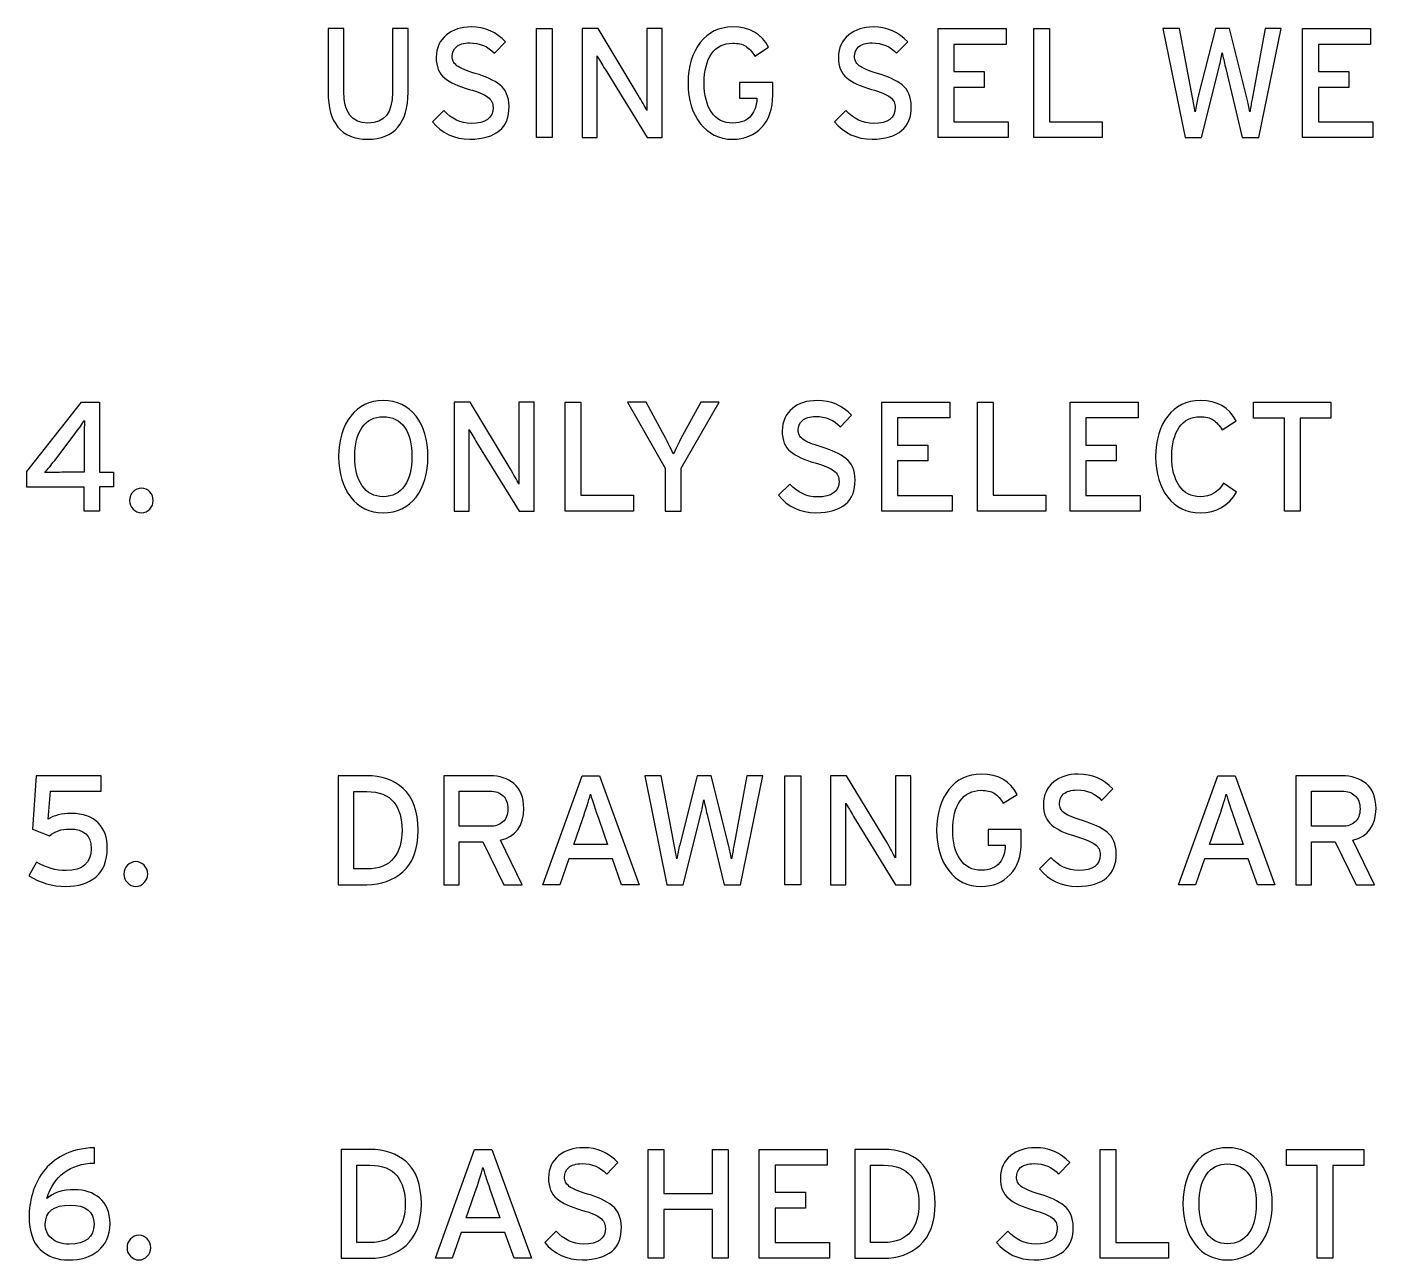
# Model space of a CAD drawing. Extents: x 0.9 to 53.1, y 0.9 to 35.1.
# Drawn here: x 0.897 to 4.147, y 23.726 to 26.697 of the extents above; entities that cross this region are included whole.
import ezdxf

# ---------------------------------------------------------------- set-up
doc = ezdxf.new("R2010")
doc.units = 0
doc.header["$MEASUREMENT"] = 0
doc.layers.add('2.0_____DWG', color=7, linetype='CONTINUOUS')

# ---------------------------------------------------------------- blocks, each defined once
blk = doc.blocks.new('BLK52')
at = {"layer": '2.0_____DWG'}
for points in [[(1.4633, 3.3776), (1.4633, 3.6401), (1.5015, 3.6401), (1.5015, 3.3776)], [(2.4311, 3.3776), (2.4311, 3.6401), (2.5948, 3.6401), (2.5948, 3.6021), (2.469, 3.6021), (2.469, 3.5366), (2.5421, 3.5366), (2.5421, 3.4987), (2.469, 3.4987), (2.469, 3.4156), (2.6003, 3.4156), (2.6003, 3.3776)], [(2.6615, 3.3776), (2.6615, 3.6401), (2.6994, 3.6401), (2.6994, 3.4159), (2.8263, 3.4159), (2.8263, 3.3776)], [(3.3093, 3.3776), (3.3093, 3.6401), (3.4731, 3.6401), (3.4731, 3.6021), (3.3473, 3.6021), (3.3473, 3.5366), (3.4203, 3.5366), (3.4203, 3.4987), (3.3473, 3.4987), (3.3473, 3.4156), (3.4785, 3.4156), (3.4785, 3.3776)], [(0.4106, 2.5367), (0.4106, 2.4777), (0.3737, 2.4777), (0.3737, 2.5353), (0.236, 2.5353), (0.236, 2.573), (0.3671, 2.7401), (0.4106, 2.7401), (0.4106, 2.5713), (0.4442, 2.5713), (0.4442, 2.5367)], [(1.5325, 2.4777), (1.5325, 2.7401), (1.5705, 2.7401), (1.5705, 2.516), (1.6973, 2.516), (1.6973, 2.4777)], [(2.2956, 2.4777), (2.2956, 2.7401), (2.4594, 2.7401), (2.4594, 2.7022), (2.3336, 2.7022), (2.3336, 2.6367), (2.4067, 2.6367), (2.4067, 2.5987), (2.3336, 2.5987), (2.3336, 2.5157), (2.4648, 2.5157), (2.4648, 2.4777)], [(2.526, 2.4777), (2.526, 2.7401), (2.564, 2.7401), (2.564, 2.516), (2.6908, 2.516), (2.6908, 2.4777)], [(2.7491, 2.4777), (2.7491, 2.7401), (2.9129, 2.7401), (2.9129, 2.7022), (2.7871, 2.7022), (2.7871, 2.6367), (2.8602, 2.6367), (2.8602, 2.5987), (2.7871, 2.5987), (2.7871, 2.5157), (2.9183, 2.5157), (2.9183, 2.4777)], [(3.3034, 2.7015), (3.3034, 2.4777), (3.2654, 2.4777), (3.2654, 2.7015), (3.1913, 2.7015), (3.1913, 2.7401), (3.3776, 2.7401), (3.3776, 2.7015)], [(1.6686, 1.5778), (1.6466, 1.6402), (1.5415, 1.6402), (1.5198, 1.5778), (1.4789, 1.5778), (1.5734, 1.8402), (1.6151, 1.8402), (1.7107, 1.5778)], [(2.0621, 1.5778), (2.0621, 1.8402), (2.1003, 1.8402), (2.1003, 1.5778)], [(3.2003, 1.5778), (3.1782, 1.6402), (3.0731, 1.6402), (3.0514, 1.5778), (3.0106, 1.5778), (3.105, 1.8402), (3.1467, 1.8402), (3.2423, 1.5778)], [(1.4096, 0.6778), (1.3875, 0.7402), (1.2824, 0.7402), (1.2607, 0.6778), (1.2199, 0.6778), (1.3143, 0.9403), (1.356, 0.9403), (1.4516, 0.6778)], [(1.8875, 0.6778), (1.8875, 0.7955), (1.7705, 0.7955), (1.7705, 0.6778), (1.7326, 0.6778), (1.7326, 0.9403), (1.7705, 0.9403), (1.7705, 0.8341), (1.8875, 0.8341), (1.8875, 0.9403), (1.9257, 0.9403), (1.9257, 0.6778)], [(2.0003, 0.6778), (2.0003, 0.9403), (2.164, 0.9403), (2.164, 0.9023), (2.0382, 0.9023), (2.0382, 0.8369), (2.1113, 0.8369), (2.1113, 0.7989), (2.0382, 0.7989), (2.0382, 0.7158), (2.1695, 0.7158), (2.1695, 0.6778)], [(2.8212, 0.6778), (2.8212, 0.9403), (2.8592, 0.9403), (2.8592, 0.7161), (2.986, 0.7161), (2.986, 0.6778)], [(3.3824, 0.9016), (3.3824, 0.6778), (3.3444, 0.6778), (3.3444, 0.9016), (3.2703, 0.9016), (3.2703, 0.9403), (3.4566, 0.9403), (3.4566, 0.9016)]]:
    blk.add_lwpolyline(points, close=True, dxfattribs=at)
for points, knots in [([(1.3974, 3.4529), (1.3979, 3.4014), (1.3665, 3.3749), (1.3031, 3.3735), (1.2653, 3.3742), (1.2351, 3.3885), (1.2127, 3.4159), (1.2127, 3.4159), (1.24, 3.4431), (1.24, 3.4431), (1.2587, 3.4224), (1.2807, 3.4122), (1.3062, 3.4119), (1.3414, 3.4119), (1.3589, 3.4248), (1.3589, 3.4502), (1.3589, 3.46), (1.3548, 3.4685), (1.3465, 3.4749), (1.3377, 3.4814), (1.3228, 3.4878), (1.3014, 3.4939), (1.2748, 3.501), (1.255, 3.5105), (1.2419, 3.5214), (1.2285, 3.5319), (1.2219, 3.5485), (1.2219, 3.5712), (1.2222, 3.594), (1.2304, 3.6119), (1.2466, 3.6251), (1.2621, 3.6377), (1.2819, 3.6441), (1.3058, 3.6441), (1.3394, 3.6441), (1.3672, 3.6319), (1.3891, 3.6085), (1.3891, 3.6085), (1.3621, 3.5807), (1.3621, 3.5807), (1.3468, 3.5973), (1.327, 3.6058), (1.3028, 3.6058), (1.288, 3.6055), (1.2772, 3.6024), (1.2705, 3.5963), (1.2638, 3.5902), (1.2604, 3.5824), (1.2604, 3.5733), (1.2604, 3.5685), (1.2612, 3.5648), (1.2629, 3.5614), (1.2644, 3.5577), (1.2675, 3.5543), (1.2719, 3.5509), (1.2799, 3.5448), (1.2946, 3.5387), (1.3158, 3.5322), (1.3412, 3.5248), (1.3613, 3.5156), (1.3755, 3.5044), (1.3897, 3.4929), (1.397, 3.476), (1.3974, 3.4529)], [0, 0, 0, 0, 1, 1, 1, 2, 2, 2, 3, 3, 3, 4, 4, 4, 5, 5, 5, 6, 6, 6, 7, 7, 7, 8, 8, 8, 9, 9, 9, 10, 10, 10, 11, 11, 11, 12, 12, 12, 13, 13, 13, 14, 14, 14, 15, 15, 15, 16, 16, 16, 17, 17, 17, 18, 18, 18, 19, 19, 19, 20, 20, 20, 21, 21, 21, 21]), ([(2.0328, 3.4804), (2.0326, 3.4465), (2.0237, 3.4203), (2.0059, 3.402), (1.9882, 3.3834), (1.965, 3.3739), (1.9362, 3.3735), (1.9029, 3.3739), (1.877, 3.3868), (1.8582, 3.4115), (1.8389, 3.4359), (1.829, 3.4685), (1.8287, 3.5088), (1.829, 3.5495), (1.8389, 3.5821), (1.8582, 3.6068), (1.877, 3.6313), (1.9029, 3.6438), (1.9362, 3.6441), (1.9772, 3.6441), (2.0059, 3.6275), (2.0226, 3.5953), (2.0226, 3.5953), (1.9892, 3.5739), (1.9892, 3.5739), (1.983, 3.5845), (1.9758, 3.5926), (1.9677, 3.598), (1.9596, 3.6028), (1.9489, 3.6051), (1.9362, 3.6051), (1.914, 3.6048), (1.897, 3.5963), (1.8853, 3.5797), (1.8734, 3.5624), (1.8675, 3.539), (1.8675, 3.5088), (1.8675, 3.4793), (1.8734, 3.4559), (1.8853, 3.439), (1.897, 3.4214), (1.914, 3.4125), (1.9362, 3.4125), (1.9569, 3.4129), (1.9718, 3.419), (1.9809, 3.4309), (1.9897, 3.4424), (1.9942, 3.4559), (1.9942, 3.4719), (1.9942, 3.4719), (1.9942, 3.4729), (1.9942, 3.4729), (1.9942, 3.4729), (1.9526, 3.4729), (1.9526, 3.4729), (1.9526, 3.4729), (1.9526, 3.5105), (1.9526, 3.5105), (1.9526, 3.5105), (2.0328, 3.5105), (2.0328, 3.5105), (2.0328, 3.5105), (2.0328, 3.4804), (2.0328, 3.4804)], [0, 0, 0, 0, 1, 1, 1, 2, 2, 2, 3, 3, 3, 4, 4, 4, 5, 5, 5, 6, 6, 6, 7, 7, 7, 8, 8, 8, 9, 9, 9, 10, 10, 10, 11, 11, 11, 12, 12, 12, 13, 13, 13, 14, 14, 14, 15, 15, 15, 16, 16, 16, 17, 17, 17, 18, 18, 18, 19, 19, 19, 20, 20, 20, 21, 21, 21, 21]), ([(2.3665, 3.4529), (2.367, 3.4014), (2.3356, 3.3749), (2.2722, 3.3735), (2.2344, 3.3742), (2.2042, 3.3885), (2.1818, 3.4159), (2.1818, 3.4159), (2.2091, 3.4431), (2.2091, 3.4431), (2.2278, 3.4224), (2.2498, 3.4122), (2.2753, 3.4119), (2.3105, 3.4119), (2.328, 3.4248), (2.328, 3.4502), (2.328, 3.46), (2.3239, 3.4685), (2.3156, 3.4749), (2.3068, 3.4814), (2.2919, 3.4878), (2.2705, 3.4939), (2.2439, 3.501), (2.2241, 3.5105), (2.211, 3.5214), (2.1976, 3.5319), (2.191, 3.5485), (2.191, 3.5712), (2.1913, 3.594), (2.1995, 3.6119), (2.2157, 3.6251), (2.2312, 3.6377), (2.251, 3.6441), (2.2749, 3.6441), (2.3085, 3.6441), (2.3363, 3.6319), (2.3582, 3.6085), (2.3582, 3.6085), (2.3312, 3.5807), (2.3312, 3.5807), (2.3159, 3.5973), (2.2961, 3.6058), (2.2719, 3.6058), (2.2571, 3.6055), (2.2463, 3.6024), (2.2397, 3.5963), (2.2329, 3.5902), (2.2295, 3.5824), (2.2295, 3.5733), (2.2295, 3.5685), (2.2303, 3.5648), (2.232, 3.5614), (2.2335, 3.5577), (2.2366, 3.5543), (2.241, 3.5509), (2.249, 3.5448), (2.2637, 3.5387), (2.2849, 3.5322), (2.3104, 3.5248), (2.3304, 3.5156), (2.3446, 3.5044), (2.3588, 3.4929), (2.3661, 3.476), (2.3665, 3.4529)], [0, 0, 0, 0, 1, 1, 1, 2, 2, 2, 3, 3, 3, 4, 4, 4, 5, 5, 5, 6, 6, 6, 7, 7, 7, 8, 8, 8, 9, 9, 9, 10, 10, 10, 11, 11, 11, 12, 12, 12, 13, 13, 13, 14, 14, 14, 15, 15, 15, 16, 16, 16, 17, 17, 17, 18, 18, 18, 19, 19, 19, 20, 20, 20, 21, 21, 21, 21]), ([(1.1544, 3.4871), (1.1537, 3.4122), (1.1214, 3.3742), (1.0568, 3.3735), (0.9933, 3.3746), (0.9615, 3.4125), (0.9613, 3.4878), (0.9613, 3.4878), (0.9613, 3.6401), (0.9613, 3.6401), (0.9613, 3.6401), (0.9993, 3.6401), (0.9993, 3.6401), (0.9993, 3.6401), (0.9993, 3.4888), (0.9993, 3.4888), (0.9993, 3.4383), (1.0188, 3.4129), (1.0574, 3.4125), (1.0969, 3.4129), (1.1166, 3.4376), (1.1164, 3.4861), (1.1164, 3.4861), (1.1164, 3.6401), (1.1164, 3.6401), (1.1164, 3.6401), (1.1544, 3.6401), (1.1544, 3.6401), (1.1544, 3.6401), (1.1544, 3.4871), (1.1544, 3.4871)], [0, 0, 0, 0, 1, 1, 1, 2, 2, 2, 3, 3, 3, 4, 4, 4, 5, 5, 5, 6, 6, 6, 7, 7, 7, 8, 8, 8, 9, 9, 9, 10, 10, 10, 10]), ([(1.73, 3.3776), (1.73, 3.3776), (1.6286, 3.5421), (1.6286, 3.5421), (1.6213, 3.5543), (1.6151, 3.5651), (1.6096, 3.5743), (1.6096, 3.5567), (1.6098, 3.5363), (1.6101, 3.5136), (1.6101, 3.5136), (1.6101, 3.3776), (1.6101, 3.3776), (1.6101, 3.3776), (1.5732, 3.3776), (1.5732, 3.3776), (1.5732, 3.3776), (1.5732, 3.6401), (1.5732, 3.6401), (1.5732, 3.6401), (1.612, 3.6401), (1.612, 3.6401), (1.612, 3.6401), (1.7085, 3.48), (1.7085, 3.48), (1.7171, 3.4654), (1.7241, 3.4529), (1.7297, 3.4427), (1.7295, 3.461), (1.7293, 3.4817), (1.7293, 3.5044), (1.7293, 3.5044), (1.7293, 3.6401), (1.7293, 3.6401), (1.7293, 3.6401), (1.7663, 3.6401), (1.7663, 3.6401), (1.7663, 3.6401), (1.7663, 3.3776), (1.7663, 3.3776), (1.7663, 3.3776), (1.73, 3.3776), (1.73, 3.3776)], [0, 0, 0, 0, 1, 1, 1, 2, 2, 2, 3, 3, 3, 4, 4, 4, 5, 5, 5, 6, 6, 6, 7, 7, 7, 8, 8, 8, 9, 9, 9, 10, 10, 10, 11, 11, 11, 12, 12, 12, 13, 13, 13, 14, 14, 14, 14]), ([(3.2038, 3.3776), (3.2038, 3.3776), (3.164, 3.3776), (3.164, 3.3776), (3.164, 3.3776), (3.1233, 3.5472), (3.1233, 3.5472), (3.1203, 3.56), (3.1177, 3.5716), (3.1157, 3.5821), (3.1136, 3.5716), (3.1111, 3.56), (3.1082, 3.5472), (3.1082, 3.5472), (3.0653, 3.3776), (3.0653, 3.3776), (3.0653, 3.3776), (3.0263, 3.3776), (3.0263, 3.3776), (3.0263, 3.3776), (2.9729, 3.6401), (2.9729, 3.6401), (2.9729, 3.6401), (3.0126, 3.6401), (3.0126, 3.6401), (3.0126, 3.6401), (3.0441, 3.4743), (3.0441, 3.4743), (3.0463, 3.4631), (3.0482, 3.4515), (3.0501, 3.4397), (3.0523, 3.4515), (3.0546, 3.4627), (3.0572, 3.4739), (3.0572, 3.4739), (3.0992, 3.6401), (3.0992, 3.6401), (3.0992, 3.6401), (3.133, 3.6401), (3.133, 3.6401), (3.133, 3.6401), (3.1755, 3.4702), (3.1755, 3.4702), (3.1779, 3.461), (3.1801, 3.4509), (3.182, 3.4397), (3.1843, 3.4515), (3.186, 3.462), (3.1874, 3.4705), (3.1874, 3.4705), (3.2191, 3.6401), (3.2191, 3.6401), (3.2191, 3.6401), (3.2574, 3.6401), (3.2574, 3.6401), (3.2574, 3.6401), (3.2038, 3.3776), (3.2038, 3.3776)], [0, 0, 0, 0, 1, 1, 1, 2, 2, 2, 3, 3, 3, 4, 4, 4, 5, 5, 5, 6, 6, 6, 7, 7, 7, 8, 8, 8, 9, 9, 9, 10, 10, 10, 11, 11, 11, 12, 12, 12, 13, 13, 13, 14, 14, 14, 15, 15, 15, 16, 16, 16, 17, 17, 17, 18, 18, 18, 19, 19, 19, 19]), ([(1.2021, 2.6089), (1.2019, 2.5686), (1.1922, 2.536), (1.1734, 2.5116), (1.1541, 2.4868), (1.1278, 2.474), (1.0942, 2.4736), (1.061, 2.474), (1.0351, 2.4868), (1.0162, 2.5116), (0.9969, 2.536), (0.9871, 2.5686), (0.9867, 2.6089), (0.9871, 2.6496), (0.9969, 2.6822), (1.0162, 2.7069), (1.0351, 2.7313), (1.061, 2.7439), (1.0942, 2.7442), (1.1278, 2.7439), (1.1541, 2.7313), (1.1734, 2.7069), (1.1922, 2.6822), (1.2019, 2.6496), (1.2021, 2.6089)], [0, 0, 0, 0, 1, 1, 1, 2, 2, 2, 3, 3, 3, 4, 4, 4, 5, 5, 5, 6, 6, 6, 7, 7, 7, 8, 8, 8, 8]), ([(1.4216, 2.4777), (1.4216, 2.4777), (1.3202, 2.6421), (1.3202, 2.6421), (1.3129, 2.6544), (1.3067, 2.6652), (1.3012, 2.6744), (1.3012, 2.6567), (1.3014, 2.6364), (1.3017, 2.6137), (1.3017, 2.6137), (1.3017, 2.4777), (1.3017, 2.4777), (1.3017, 2.4777), (1.2648, 2.4777), (1.2648, 2.4777), (1.2648, 2.4777), (1.2648, 2.7401), (1.2648, 2.7401), (1.2648, 2.7401), (1.3036, 2.7401), (1.3036, 2.7401), (1.3036, 2.7401), (1.4001, 2.5801), (1.4001, 2.5801), (1.4087, 2.5655), (1.4157, 2.553), (1.4213, 2.5428), (1.4211, 2.5611), (1.4209, 2.5818), (1.4209, 2.6045), (1.4209, 2.6045), (1.4209, 2.7401), (1.4209, 2.7401), (1.4209, 2.7401), (1.4579, 2.7401), (1.4579, 2.7401), (1.4579, 2.7401), (1.4579, 2.4777), (1.4579, 2.4777), (1.4579, 2.4777), (1.4216, 2.4777), (1.4216, 2.4777)], [0, 0, 0, 0, 1, 1, 1, 2, 2, 2, 3, 3, 3, 4, 4, 4, 5, 5, 5, 6, 6, 6, 7, 7, 7, 8, 8, 8, 9, 9, 9, 10, 10, 10, 11, 11, 11, 12, 12, 12, 13, 13, 13, 14, 14, 14, 14]), ([(1.8121, 2.5814), (1.8121, 2.5814), (1.8121, 2.4777), (1.8121, 2.4777), (1.8121, 2.4777), (1.7739, 2.4777), (1.7739, 2.4777), (1.7739, 2.4777), (1.7739, 2.5814), (1.7739, 2.5814), (1.7739, 2.5814), (1.6829, 2.7401), (1.6829, 2.7401), (1.6829, 2.7401), (1.7275, 2.7401), (1.7275, 2.7401), (1.7275, 2.7401), (1.7671, 2.6676), (1.7671, 2.6676), (1.778, 2.6472), (1.7866, 2.6299), (1.7932, 2.6157), (1.7995, 2.6293), (1.8083, 2.6466), (1.8194, 2.6672), (1.8194, 2.6672), (1.8592, 2.7401), (1.8592, 2.7401), (1.8592, 2.7401), (1.9033, 2.7401), (1.9033, 2.7401), (1.9033, 2.7401), (1.8121, 2.5814), (1.8121, 2.5814)], [0, 0, 0, 0, 1, 1, 1, 2, 2, 2, 3, 3, 3, 4, 4, 4, 5, 5, 5, 6, 6, 6, 7, 7, 7, 8, 8, 8, 9, 9, 9, 10, 10, 10, 11, 11, 11, 11]), ([(2.231, 2.553), (2.2315, 2.5014), (2.2001, 2.475), (2.1367, 2.4736), (2.0989, 2.4743), (2.0688, 2.4885), (2.0464, 2.516), (2.0464, 2.516), (2.0737, 2.5431), (2.0737, 2.5431), (2.0923, 2.5224), (2.1144, 2.5123), (2.1398, 2.5119), (2.1751, 2.5119), (2.1925, 2.5248), (2.1925, 2.5503), (2.1925, 2.5601), (2.1884, 2.5686), (2.1801, 2.575), (2.1713, 2.5814), (2.1564, 2.5879), (2.135, 2.594), (2.1084, 2.6011), (2.0886, 2.6106), (2.0755, 2.6215), (2.0621, 2.632), (2.0555, 2.6486), (2.0555, 2.6713), (2.0559, 2.694), (2.064, 2.712), (2.0803, 2.7252), (2.0957, 2.7378), (2.1155, 2.7442), (2.1395, 2.7442), (2.173, 2.7442), (2.2008, 2.732), (2.2227, 2.7086), (2.2227, 2.7086), (2.1957, 2.6808), (2.1957, 2.6808), (2.1805, 2.6974), (2.1606, 2.7059), (2.1364, 2.7059), (2.1216, 2.7056), (2.1108, 2.7025), (2.1042, 2.6964), (2.0974, 2.6903), (2.094, 2.6825), (2.094, 2.6733), (2.094, 2.6686), (2.0949, 2.6649), (2.0966, 2.6615), (2.0981, 2.6577), (2.1011, 2.6544), (2.1055, 2.651), (2.1135, 2.6449), (2.1283, 2.6388), (2.1495, 2.6323), (2.1749, 2.6249), (2.1949, 2.6157), (2.2091, 2.6045), (2.2234, 2.593), (2.2307, 2.576), (2.231, 2.553)], [0, 0, 0, 0, 1, 1, 1, 2, 2, 2, 3, 3, 3, 4, 4, 4, 5, 5, 5, 6, 6, 6, 7, 7, 7, 8, 8, 8, 9, 9, 9, 10, 10, 10, 11, 11, 11, 12, 12, 12, 13, 13, 13, 14, 14, 14, 15, 15, 15, 16, 16, 16, 17, 17, 17, 18, 18, 18, 19, 19, 19, 20, 20, 20, 21, 21, 21, 21]), ([(3.1501, 2.5238), (3.1313, 2.4909), (3.1021, 2.474), (3.0626, 2.4736), (3.0294, 2.474), (3.0033, 2.4868), (2.9844, 2.5116), (2.9651, 2.536), (2.9553, 2.5686), (2.9549, 2.6089), (2.9553, 2.6496), (2.9651, 2.6822), (2.9844, 2.7069), (3.0033, 2.7313), (3.0292, 2.7439), (3.0626, 2.7442), (3.1035, 2.7442), (3.1323, 2.7276), (3.1489, 2.6954), (3.1489, 2.6954), (3.1152, 2.6737), (3.1152, 2.6737), (3.1089, 2.6842), (3.1019, 2.6923), (3.0941, 2.6978), (3.0858, 2.7025), (3.0753, 2.7052), (3.0624, 2.7052), (3.0402, 2.7049), (3.0234, 2.6964), (3.0119, 2.6798), (3, 2.6625), (2.9941, 2.6391), (2.9941, 2.6089), (2.9941, 2.5794), (3, 2.556), (3.0119, 2.5391), (3.0234, 2.5214), (3.0402, 2.5126), (3.0624, 2.5126), (3.0879, 2.5126), (3.1065, 2.5235), (3.1184, 2.5455), (3.1184, 2.5455), (3.1501, 2.5238), (3.1501, 2.5238)], [0, 0, 0, 0, 1, 1, 1, 2, 2, 2, 3, 3, 3, 4, 4, 4, 5, 5, 5, 6, 6, 6, 7, 7, 7, 8, 8, 8, 9, 9, 9, 10, 10, 10, 11, 11, 11, 12, 12, 12, 13, 13, 13, 14, 14, 14, 15, 15, 15, 15]), ([(1.1632, 2.6089), (1.1632, 2.6391), (1.1575, 2.6625), (1.1459, 2.6798), (1.1342, 2.6964), (1.1169, 2.7049), (1.0942, 2.7052), (1.072, 2.7049), (1.0551, 2.6964), (1.0434, 2.6798), (1.0315, 2.6625), (1.0256, 2.6391), (1.0256, 2.6089), (1.0256, 2.5794), (1.0315, 2.556), (1.0434, 2.5391), (1.0551, 2.5214), (1.072, 2.5126), (1.0942, 2.5126), (1.1169, 2.5126), (1.1342, 2.5214), (1.1459, 2.5391), (1.1575, 2.556), (1.1632, 2.5794), (1.1632, 2.6089)], [0, 0, 0, 0, 1, 1, 1, 2, 2, 2, 3, 3, 3, 4, 4, 4, 5, 5, 5, 6, 6, 6, 7, 7, 7, 8, 8, 8, 8]), ([(0.3747, 2.6961), (0.3689, 2.6876), (0.3613, 2.6771), (0.3518, 2.6649), (0.3518, 2.6649), (0.3028, 2.6001), (0.3028, 2.6001), (0.2938, 2.5882), (0.2858, 2.5787), (0.2789, 2.5709), (0.2906, 2.5709), (0.3042, 2.5709), (0.3199, 2.5713), (0.3199, 2.5713), (0.3737, 2.5713), (0.3737, 2.5713), (0.3737, 2.5713), (0.3737, 2.6479), (0.3737, 2.6479), (0.3738, 2.6666), (0.3742, 2.6825), (0.3747, 2.6961)], [0, 0, 0, 0, 1, 1, 1, 2, 2, 2, 3, 3, 3, 4, 4, 4, 5, 5, 5, 6, 6, 6, 7, 7, 7, 7]), ([(0.5403, 2.5031), (0.54, 2.495), (0.5373, 2.4882), (0.532, 2.4828), (0.5268, 2.477), (0.52, 2.474), (0.5117, 2.4736), (0.5037, 2.474), (0.4971, 2.477), (0.4918, 2.4828), (0.4861, 2.4882), (0.4832, 2.495), (0.4832, 2.5031), (0.4832, 2.5116), (0.4861, 2.5187), (0.4918, 2.5245), (0.4971, 2.5299), (0.5037, 2.533), (0.5117, 2.5333), (0.52, 2.533), (0.5268, 2.5299), (0.532, 2.5245), (0.5373, 2.5187), (0.54, 2.5116), (0.5403, 2.5031)], [0, 0, 0, 0, 1, 1, 1, 2, 2, 2, 3, 3, 3, 4, 4, 4, 5, 5, 5, 6, 6, 6, 7, 7, 7, 8, 8, 8, 8]), ([(0.4296, 1.6669), (0.4295, 1.6351), (0.4201, 1.6117), (0.4018, 1.5964), (0.3835, 1.5811), (0.3594, 1.5737), (0.3294, 1.5737), (0.2974, 1.5737), (0.2679, 1.5822), (0.2407, 1.5995), (0.2407, 1.5995), (0.2592, 1.632), (0.2592, 1.632), (0.2823, 1.6188), (0.306, 1.612), (0.3304, 1.6117), (0.3704, 1.612), (0.3906, 1.63), (0.3908, 1.6649), (0.3901, 1.6964), (0.373, 1.712), (0.3393, 1.712), (0.3287, 1.712), (0.3196, 1.7107), (0.3116, 1.708), (0.3038, 1.7049), (0.2965, 1.7008), (0.2901, 1.6954), (0.2901, 1.6954), (0.2496, 1.712), (0.2496, 1.712), (0.2496, 1.712), (0.2582, 1.8402), (0.2582, 1.8402), (0.2582, 1.8402), (0.4144, 1.8402), (0.4144, 1.8402), (0.4144, 1.8402), (0.4144, 1.8029), (0.4144, 1.8029), (0.4144, 1.8029), (0.2923, 1.8029), (0.2923, 1.8029), (0.2923, 1.8029), (0.2872, 1.7361), (0.2872, 1.7361), (0.3013, 1.7449), (0.3196, 1.7493), (0.3421, 1.7497), (0.3715, 1.7493), (0.3933, 1.7415), (0.4079, 1.7266), (0.4223, 1.7114), (0.4296, 1.6914), (0.4296, 1.6669)], [0, 0, 0, 0, 1, 1, 1, 2, 2, 2, 3, 3, 3, 4, 4, 4, 5, 5, 5, 6, 6, 6, 7, 7, 7, 8, 8, 8, 9, 9, 9, 10, 10, 10, 11, 11, 11, 12, 12, 12, 13, 13, 13, 14, 14, 14, 15, 15, 15, 16, 16, 16, 17, 17, 17, 18, 18, 18, 18]), ([(1.1785, 1.709), (1.178, 1.6632), (1.1658, 1.63), (1.1417, 1.609), (1.118, 1.5883), (1.089, 1.5778), (1.0546, 1.5778), (1.0546, 1.5778), (0.9854, 1.5778), (0.9854, 1.5778), (0.9854, 1.5778), (0.9854, 1.8402), (0.9854, 1.8402), (0.9854, 1.8402), (1.0546, 1.8402), (1.0546, 1.8402), (1.0896, 1.8405), (1.119, 1.8304), (1.1425, 1.81), (1.1659, 1.789), (1.178, 1.7551), (1.1785, 1.709)], [0, 0, 0, 0, 1, 1, 1, 2, 2, 2, 3, 3, 3, 4, 4, 4, 5, 5, 5, 6, 6, 6, 7, 7, 7, 7]), ([(1.4331, 1.7615), (1.4325, 1.7198), (1.4138, 1.6941), (1.3772, 1.6849), (1.3772, 1.6849), (1.4291, 1.5778), (1.4291, 1.5778), (1.4291, 1.5778), (1.385, 1.5778), (1.385, 1.5778), (1.385, 1.5778), (1.3346, 1.6815), (1.3346, 1.6815), (1.3346, 1.6815), (1.2773, 1.6815), (1.2773, 1.6815), (1.2773, 1.6815), (1.2773, 1.5778), (1.2773, 1.5778), (1.2773, 1.5778), (1.24, 1.5778), (1.24, 1.5778), (1.24, 1.5778), (1.24, 1.8402), (1.24, 1.8402), (1.24, 1.8402), (1.3514, 1.8402), (1.3514, 1.8402), (1.3745, 1.8402), (1.3936, 1.8338), (1.4092, 1.8216), (1.4248, 1.8087), (1.4328, 1.7887), (1.4331, 1.7615)], [0, 0, 0, 0, 1, 1, 1, 2, 2, 2, 3, 3, 3, 4, 4, 4, 5, 5, 5, 6, 6, 6, 7, 7, 7, 8, 8, 8, 9, 9, 9, 10, 10, 10, 11, 11, 11, 11]), ([(1.9552, 1.5778), (1.9552, 1.5778), (1.9153, 1.5778), (1.9153, 1.5778), (1.9153, 1.5778), (1.8746, 1.7473), (1.8746, 1.7473), (1.8716, 1.7602), (1.869, 1.7717), (1.867, 1.7822), (1.865, 1.7717), (1.8624, 1.7602), (1.8595, 1.7473), (1.8595, 1.7473), (1.8166, 1.5778), (1.8166, 1.5778), (1.8166, 1.5778), (1.7776, 1.5778), (1.7776, 1.5778), (1.7776, 1.5778), (1.7242, 1.8402), (1.7242, 1.8402), (1.7242, 1.8402), (1.7639, 1.8402), (1.7639, 1.8402), (1.7639, 1.8402), (1.7955, 1.6744), (1.7955, 1.6744), (1.7977, 1.6632), (1.7995, 1.6517), (1.8014, 1.6398), (1.8036, 1.6517), (1.806, 1.6629), (1.8085, 1.6741), (1.8085, 1.6741), (1.8506, 1.8402), (1.8506, 1.8402), (1.8506, 1.8402), (1.8843, 1.8402), (1.8843, 1.8402), (1.8843, 1.8402), (1.9268, 1.6703), (1.9268, 1.6703), (1.9292, 1.6612), (1.9314, 1.651), (1.9333, 1.6398), (1.9357, 1.6517), (1.9374, 1.6622), (1.9387, 1.6707), (1.9387, 1.6707), (1.9704, 1.8402), (1.9704, 1.8402), (1.9704, 1.8402), (2.0087, 1.8402), (2.0087, 1.8402), (2.0087, 1.8402), (1.9552, 1.5778), (1.9552, 1.5778)], [0, 0, 0, 0, 1, 1, 1, 2, 2, 2, 3, 3, 3, 4, 4, 4, 5, 5, 5, 6, 6, 6, 7, 7, 7, 8, 8, 8, 9, 9, 9, 10, 10, 10, 11, 11, 11, 12, 12, 12, 13, 13, 13, 14, 14, 14, 15, 15, 15, 16, 16, 16, 17, 17, 17, 18, 18, 18, 19, 19, 19, 19]), ([(2.3288, 1.5778), (2.3288, 1.5778), (2.2274, 1.7422), (2.2274, 1.7422), (2.2202, 1.7544), (2.2139, 1.7653), (2.2085, 1.7744), (2.2085, 1.7568), (2.2086, 1.7365), (2.209, 1.7137), (2.209, 1.7137), (2.209, 1.5778), (2.209, 1.5778), (2.209, 1.5778), (2.172, 1.5778), (2.172, 1.5778), (2.172, 1.5778), (2.172, 1.8402), (2.172, 1.8402), (2.172, 1.8402), (2.2108, 1.8402), (2.2108, 1.8402), (2.2108, 1.8402), (2.3073, 1.6802), (2.3073, 1.6802), (2.3159, 1.6656), (2.3229, 1.653), (2.3285, 1.6429), (2.3283, 1.6612), (2.3282, 1.6819), (2.3282, 1.7046), (2.3282, 1.7046), (2.3282, 1.8402), (2.3282, 1.8402), (2.3282, 1.8402), (2.3651, 1.8402), (2.3651, 1.8402), (2.3651, 1.8402), (2.3651, 1.5778), (2.3651, 1.5778), (2.3651, 1.5778), (2.3288, 1.5778), (2.3288, 1.5778)], [0, 0, 0, 0, 1, 1, 1, 2, 2, 2, 3, 3, 3, 4, 4, 4, 5, 5, 5, 6, 6, 6, 7, 7, 7, 8, 8, 8, 9, 9, 9, 10, 10, 10, 11, 11, 11, 12, 12, 12, 13, 13, 13, 14, 14, 14, 14]), ([(2.6316, 1.6805), (2.6315, 1.6466), (2.6225, 1.6205), (2.6047, 1.6022), (2.587, 1.5835), (2.5638, 1.574), (2.535, 1.5737), (2.5018, 1.574), (2.4758, 1.5869), (2.457, 1.6117), (2.4377, 1.6361), (2.4278, 1.6686), (2.4275, 1.709), (2.4278, 1.7497), (2.4377, 1.7822), (2.457, 1.807), (2.4758, 1.8314), (2.5018, 1.8439), (2.535, 1.8443), (2.576, 1.8443), (2.6047, 1.8277), (2.6215, 1.7955), (2.6215, 1.7955), (2.5881, 1.7741), (2.5881, 1.7741), (2.5818, 1.7846), (2.5747, 1.7927), (2.5665, 1.7982), (2.5584, 1.8029), (2.5477, 1.8053), (2.535, 1.8053), (2.5128, 1.8049), (2.4958, 1.7965), (2.4841, 1.7799), (2.4723, 1.7626), (2.4663, 1.7392), (2.4663, 1.709), (2.4663, 1.6795), (2.4723, 1.6561), (2.4841, 1.6391), (2.4958, 1.6215), (2.5128, 1.6127), (2.535, 1.6127), (2.5557, 1.613), (2.5706, 1.6191), (2.5798, 1.631), (2.5886, 1.6425), (2.593, 1.6561), (2.593, 1.672), (2.593, 1.672), (2.593, 1.673), (2.593, 1.673), (2.593, 1.673), (2.5514, 1.673), (2.5514, 1.673), (2.5514, 1.673), (2.5514, 1.7107), (2.5514, 1.7107), (2.5514, 1.7107), (2.6316, 1.7107), (2.6316, 1.7107), (2.6316, 1.7107), (2.6316, 1.6805), (2.6316, 1.6805)], [0, 0, 0, 0, 1, 1, 1, 2, 2, 2, 3, 3, 3, 4, 4, 4, 5, 5, 5, 6, 6, 6, 7, 7, 7, 8, 8, 8, 9, 9, 9, 10, 10, 10, 11, 11, 11, 12, 12, 12, 13, 13, 13, 14, 14, 14, 15, 15, 15, 16, 16, 16, 17, 17, 17, 18, 18, 18, 19, 19, 19, 20, 20, 20, 21, 21, 21, 21]), ([(2.8603, 1.653), (2.8609, 1.6015), (2.8295, 1.575), (2.7661, 1.5737), (2.7283, 1.5744), (2.6981, 1.5886), (2.6757, 1.6161), (2.6757, 1.6161), (2.703, 1.6432), (2.703, 1.6432), (2.7217, 1.6225), (2.7437, 1.6123), (2.7691, 1.612), (2.8044, 1.612), (2.8219, 1.6249), (2.8219, 1.6503), (2.8219, 1.6602), (2.8178, 1.6686), (2.8095, 1.6751), (2.8007, 1.6815), (2.7857, 1.688), (2.7644, 1.6941), (2.7378, 1.7012), (2.7179, 1.7107), (2.7049, 1.7215), (2.6915, 1.732), (2.6849, 1.7487), (2.6849, 1.7714), (2.6852, 1.7941), (2.6933, 1.8121), (2.7096, 1.8253), (2.7251, 1.8378), (2.7449, 1.8443), (2.7688, 1.8443), (2.8024, 1.8443), (2.8302, 1.8321), (2.852, 1.8087), (2.852, 1.8087), (2.8251, 1.7809), (2.8251, 1.7809), (2.8098, 1.7975), (2.79, 1.806), (2.7657, 1.806), (2.751, 1.8056), (2.7401, 1.8026), (2.7335, 1.7965), (2.7267, 1.7904), (2.7234, 1.7826), (2.7234, 1.7734), (2.7234, 1.7687), (2.7242, 1.7649), (2.7259, 1.7615), (2.7274, 1.7578), (2.7305, 1.7544), (2.7349, 1.751), (2.7429, 1.7449), (2.7576, 1.7388), (2.7788, 1.7324), (2.8042, 1.7249), (2.8242, 1.7158), (2.8385, 1.7046), (2.8527, 1.693), (2.86, 1.6761), (2.8603, 1.653)], [0, 0, 0, 0, 1, 1, 1, 2, 2, 2, 3, 3, 3, 4, 4, 4, 5, 5, 5, 6, 6, 6, 7, 7, 7, 8, 8, 8, 9, 9, 9, 10, 10, 10, 11, 11, 11, 12, 12, 12, 13, 13, 13, 14, 14, 14, 15, 15, 15, 16, 16, 16, 17, 17, 17, 18, 18, 18, 19, 19, 19, 20, 20, 20, 21, 21, 21, 21]), ([(3.4861, 1.7615), (3.4854, 1.7198), (3.4668, 1.6941), (3.4302, 1.6849), (3.4302, 1.6849), (3.4821, 1.5778), (3.4821, 1.5778), (3.4821, 1.5778), (3.438, 1.5778), (3.438, 1.5778), (3.438, 1.5778), (3.3876, 1.6815), (3.3876, 1.6815), (3.3876, 1.6815), (3.3303, 1.6815), (3.3303, 1.6815), (3.3303, 1.6815), (3.3303, 1.5778), (3.3303, 1.5778), (3.3303, 1.5778), (3.293, 1.5778), (3.293, 1.5778), (3.293, 1.5778), (3.293, 1.8402), (3.293, 1.8402), (3.293, 1.8402), (3.4044, 1.8402), (3.4044, 1.8402), (3.4275, 1.8402), (3.4466, 1.8338), (3.4622, 1.8216), (3.4778, 1.8087), (3.4858, 1.7887), (3.4861, 1.7615)], [0, 0, 0, 0, 1, 1, 1, 2, 2, 2, 3, 3, 3, 4, 4, 4, 5, 5, 5, 6, 6, 6, 7, 7, 7, 8, 8, 8, 9, 9, 9, 10, 10, 10, 11, 11, 11, 11]), ([(1.1397, 1.709), (1.1397, 1.7371), (1.133, 1.7595), (1.12, 1.7765), (1.1064, 1.7934), (1.0846, 1.8019), (1.0546, 1.8022), (1.0546, 1.8022), (1.0234, 1.8022), (1.0234, 1.8022), (1.0234, 1.8022), (1.0234, 1.6157), (1.0234, 1.6157), (1.0234, 1.6157), (1.0546, 1.6157), (1.0546, 1.6157), (1.0846, 1.6161), (1.1064, 1.6249), (1.12, 1.6422), (1.133, 1.6588), (1.1397, 1.6812), (1.1397, 1.709)], [0, 0, 0, 0, 1, 1, 1, 2, 2, 2, 3, 3, 3, 4, 4, 4, 5, 5, 5, 6, 6, 6, 7, 7, 7, 7]), ([(1.3947, 1.7605), (1.3945, 1.7748), (1.3906, 1.7853), (1.383, 1.7921), (1.3753, 1.7995), (1.3648, 1.8032), (1.3514, 1.8032), (1.3514, 1.8032), (1.2773, 1.8032), (1.2773, 1.8032), (1.2773, 1.8032), (1.2773, 1.7185), (1.2773, 1.7185), (1.2773, 1.7185), (1.3514, 1.7185), (1.3514, 1.7185), (1.3645, 1.7185), (1.375, 1.7219), (1.3826, 1.729), (1.3904, 1.7358), (1.3945, 1.7463), (1.3947, 1.7605)], [0, 0, 0, 0, 1, 1, 1, 2, 2, 2, 3, 3, 3, 4, 4, 4, 5, 5, 5, 6, 6, 6, 7, 7, 7, 7]), ([(1.6134, 1.7354), (1.6052, 1.7595), (1.5986, 1.7799), (1.5937, 1.7961), (1.5891, 1.7802), (1.5827, 1.7598), (1.5744, 1.7351), (1.5744, 1.7351), (1.5535, 1.6751), (1.5535, 1.6751), (1.5535, 1.6751), (1.6346, 1.6751), (1.6346, 1.6751), (1.6346, 1.6751), (1.6134, 1.7354), (1.6134, 1.7354)], [0, 0, 0, 0, 1, 1, 1, 2, 2, 2, 3, 3, 3, 4, 4, 4, 5, 5, 5, 5]), ([(3.145, 1.7354), (3.1369, 1.7595), (3.1303, 1.7799), (3.1253, 1.7961), (3.1208, 1.7802), (3.1143, 1.7598), (3.106, 1.7351), (3.106, 1.7351), (3.0852, 1.6751), (3.0852, 1.6751), (3.0852, 1.6751), (3.1662, 1.6751), (3.1662, 1.6751), (3.1662, 1.6751), (3.145, 1.7354), (3.145, 1.7354)], [0, 0, 0, 0, 1, 1, 1, 2, 2, 2, 3, 3, 3, 4, 4, 4, 5, 5, 5, 5]), ([(3.4476, 1.7605), (3.4475, 1.7748), (3.4436, 1.7853), (3.4359, 1.7921), (3.4283, 1.7995), (3.4178, 1.8032), (3.4044, 1.8032), (3.4044, 1.8032), (3.3303, 1.8032), (3.3303, 1.8032), (3.3303, 1.8032), (3.3303, 1.7185), (3.3303, 1.7185), (3.3303, 1.7185), (3.4044, 1.7185), (3.4044, 1.7185), (3.4175, 1.7185), (3.428, 1.7219), (3.4356, 1.729), (3.4434, 1.7358), (3.4475, 1.7463), (3.4476, 1.7605)], [0, 0, 0, 0, 1, 1, 1, 2, 2, 2, 3, 3, 3, 4, 4, 4, 5, 5, 5, 6, 6, 6, 7, 7, 7, 7]), ([(0.5268, 1.6032), (0.5264, 1.5951), (0.5237, 1.5883), (0.5185, 1.5828), (0.5132, 1.5771), (0.5064, 1.574), (0.4981, 1.5737), (0.4901, 1.574), (0.4835, 1.5771), (0.4783, 1.5828), (0.4725, 1.5883), (0.4696, 1.5951), (0.4696, 1.6032), (0.4696, 1.6117), (0.4725, 1.6188), (0.4783, 1.6246), (0.4835, 1.63), (0.4901, 1.633), (0.4981, 1.6334), (0.5064, 1.633), (0.5132, 1.63), (0.5185, 1.6246), (0.5237, 1.6188), (0.5264, 1.6117), (0.5268, 1.6032)], [0, 0, 0, 0, 1, 1, 1, 2, 2, 2, 3, 3, 3, 4, 4, 4, 5, 5, 5, 6, 6, 6, 7, 7, 7, 8, 8, 8, 8]), ([(0.4361, 0.7609), (0.4356, 0.7324), (0.4261, 0.7107), (0.4074, 0.6961), (0.3891, 0.6812), (0.3654, 0.6738), (0.3365, 0.6738), (0.3094, 0.6738), (0.2869, 0.6819), (0.2689, 0.6985), (0.2506, 0.7151), (0.2413, 0.7416), (0.2411, 0.7782), (0.2411, 0.7958), (0.2438, 0.8141), (0.2491, 0.8331), (0.2543, 0.8518), (0.263, 0.8694), (0.2748, 0.886), (0.2872, 0.9026), (0.3035, 0.9162), (0.3235, 0.9267), (0.3435, 0.9376), (0.3686, 0.9433), (0.3986, 0.9443), (0.3986, 0.9443), (0.3986, 0.9074), (0.3986, 0.9074), (0.3394, 0.9054), (0.3011, 0.8769), (0.2838, 0.8219), (0.2994, 0.8358), (0.3218, 0.843), (0.3506, 0.843), (0.3747, 0.843), (0.3949, 0.8365), (0.411, 0.8233), (0.4272, 0.8097), (0.4356, 0.789), (0.4361, 0.7609)], [0, 0, 0, 0, 1, 1, 1, 2, 2, 2, 3, 3, 3, 4, 4, 4, 5, 5, 5, 6, 6, 6, 7, 7, 7, 8, 8, 8, 9, 9, 9, 10, 10, 10, 11, 11, 11, 12, 12, 12, 13, 13, 13, 13]), ([(1.668, 0.7531), (1.6685, 0.7016), (1.6371, 0.6751), (1.5737, 0.6738), (1.5359, 0.6744), (1.5057, 0.6887), (1.4833, 0.7161), (1.4833, 0.7161), (1.5106, 0.7433), (1.5106, 0.7433), (1.5293, 0.7226), (1.5513, 0.7124), (1.5767, 0.7121), (1.612, 0.7121), (1.6295, 0.725), (1.6295, 0.7504), (1.6295, 0.7602), (1.6254, 0.7687), (1.6171, 0.7751), (1.6083, 0.7816), (1.5934, 0.788), (1.572, 0.7941), (1.5454, 0.8013), (1.5255, 0.8108), (1.5125, 0.8216), (1.4991, 0.8321), (1.4925, 0.8487), (1.4925, 0.8714), (1.4928, 0.8942), (1.501, 0.9121), (1.5172, 0.9254), (1.5327, 0.9379), (1.5525, 0.9443), (1.5764, 0.9443), (1.61, 0.9443), (1.6378, 0.9321), (1.6596, 0.9087), (1.6596, 0.9087), (1.6327, 0.8809), (1.6327, 0.8809), (1.6174, 0.8976), (1.5976, 0.906), (1.5734, 0.906), (1.5586, 0.9057), (1.5477, 0.9026), (1.5411, 0.8965), (1.5344, 0.8904), (1.531, 0.8826), (1.531, 0.8735), (1.531, 0.8687), (1.5318, 0.865), (1.5335, 0.8616), (1.535, 0.8579), (1.5381, 0.8545), (1.5425, 0.8511), (1.5505, 0.845), (1.5652, 0.8389), (1.5864, 0.8325), (1.6118, 0.825), (1.6318, 0.8158), (1.6461, 0.8046), (1.6603, 0.7931), (1.6676, 0.7762), (1.668, 0.7531)], [0, 0, 0, 0, 1, 1, 1, 2, 2, 2, 3, 3, 3, 4, 4, 4, 5, 5, 5, 6, 6, 6, 7, 7, 7, 8, 8, 8, 9, 9, 9, 10, 10, 10, 11, 11, 11, 12, 12, 12, 13, 13, 13, 14, 14, 14, 15, 15, 15, 16, 16, 16, 17, 17, 17, 18, 18, 18, 19, 19, 19, 20, 20, 20, 21, 21, 21, 21]), ([(2.7568, 0.7531), (2.7573, 0.7016), (2.7259, 0.6751), (2.6625, 0.6738), (2.6247, 0.6744), (2.5945, 0.6887), (2.5721, 0.7161), (2.5721, 0.7161), (2.5994, 0.7433), (2.5994, 0.7433), (2.6181, 0.7226), (2.6401, 0.7124), (2.6655, 0.7121), (2.7008, 0.7121), (2.7183, 0.725), (2.7183, 0.7504), (2.7183, 0.7602), (2.7142, 0.7687), (2.7059, 0.7751), (2.6971, 0.7816), (2.6822, 0.788), (2.6608, 0.7941), (2.6342, 0.8013), (2.6143, 0.8108), (2.6013, 0.8216), (2.5879, 0.8321), (2.5813, 0.8487), (2.5813, 0.8714), (2.5816, 0.8942), (2.5898, 0.9121), (2.606, 0.9254), (2.6215, 0.9379), (2.6413, 0.9443), (2.6652, 0.9443), (2.6988, 0.9443), (2.7266, 0.9321), (2.7484, 0.9087), (2.7484, 0.9087), (2.7215, 0.8809), (2.7215, 0.8809), (2.7062, 0.8976), (2.6864, 0.906), (2.6622, 0.906), (2.6474, 0.9057), (2.6365, 0.9026), (2.6299, 0.8965), (2.6232, 0.8904), (2.6198, 0.8826), (2.6198, 0.8735), (2.6198, 0.8687), (2.6206, 0.865), (2.6223, 0.8616), (2.6238, 0.8579), (2.6269, 0.8545), (2.6313, 0.8511), (2.6393, 0.845), (2.654, 0.8389), (2.6752, 0.8325), (2.7006, 0.825), (2.7206, 0.8158), (2.7349, 0.8046), (2.7491, 0.7931), (2.7564, 0.7762), (2.7568, 0.7531)], [0, 0, 0, 0, 1, 1, 1, 2, 2, 2, 3, 3, 3, 4, 4, 4, 5, 5, 5, 6, 6, 6, 7, 7, 7, 8, 8, 8, 9, 9, 9, 10, 10, 10, 11, 11, 11, 12, 12, 12, 13, 13, 13, 14, 14, 14, 15, 15, 15, 16, 16, 16, 17, 17, 17, 18, 18, 18, 19, 19, 19, 20, 20, 20, 21, 21, 21, 21]), ([(3.2362, 0.8091), (3.2361, 0.7687), (3.2264, 0.7362), (3.2076, 0.7117), (3.1882, 0.687), (3.162, 0.6741), (3.1284, 0.6738), (3.0952, 0.6741), (3.0692, 0.687), (3.0504, 0.7117), (3.0311, 0.7362), (3.0212, 0.7687), (3.0209, 0.8091), (3.0212, 0.8497), (3.0311, 0.8823), (3.0504, 0.9071), (3.0692, 0.9315), (3.0952, 0.944), (3.1284, 0.9443), (3.162, 0.944), (3.1882, 0.9315), (3.2076, 0.9071), (3.2264, 0.8823), (3.2361, 0.8497), (3.2362, 0.8091)], [0, 0, 0, 0, 1, 1, 1, 2, 2, 2, 3, 3, 3, 4, 4, 4, 5, 5, 5, 6, 6, 6, 7, 7, 7, 8, 8, 8, 8]), ([(1.1861, 0.8091), (1.1856, 0.7633), (1.1734, 0.73), (1.1493, 0.709), (1.1256, 0.6883), (1.0966, 0.6778), (1.0622, 0.6778), (1.0622, 0.6778), (0.993, 0.6778), (0.993, 0.6778), (0.993, 0.6778), (0.993, 0.9403), (0.993, 0.9403), (0.993, 0.9403), (1.0622, 0.9403), (1.0622, 0.9403), (1.0973, 0.9406), (1.1266, 0.9304), (1.1502, 0.9101), (1.1736, 0.8891), (1.1856, 0.8552), (1.1861, 0.8091)], [0, 0, 0, 0, 1, 1, 1, 2, 2, 2, 3, 3, 3, 4, 4, 4, 5, 5, 5, 6, 6, 6, 7, 7, 7, 7]), ([(2.4238, 0.8091), (2.4233, 0.7633), (2.4111, 0.73), (2.387, 0.709), (2.3632, 0.6883), (2.3343, 0.6778), (2.2998, 0.6778), (2.2998, 0.6778), (2.2307, 0.6778), (2.2307, 0.6778), (2.2307, 0.6778), (2.2307, 0.9403), (2.2307, 0.9403), (2.2307, 0.9403), (2.2998, 0.9403), (2.2998, 0.9403), (2.3349, 0.9406), (2.3643, 0.9304), (2.3878, 0.9101), (2.4112, 0.8891), (2.4233, 0.8552), (2.4238, 0.8091)], [0, 0, 0, 0, 1, 1, 1, 2, 2, 2, 3, 3, 3, 4, 4, 4, 5, 5, 5, 6, 6, 6, 7, 7, 7, 7]), ([(1.1473, 0.8091), (1.1473, 0.8372), (1.1407, 0.8596), (1.1276, 0.8765), (1.1141, 0.8935), (1.0922, 0.902), (1.0622, 0.9023), (1.0622, 0.9023), (1.031, 0.9023), (1.031, 0.9023), (1.031, 0.9023), (1.031, 0.7158), (1.031, 0.7158), (1.031, 0.7158), (1.0622, 0.7158), (1.0622, 0.7158), (1.0922, 0.7161), (1.1141, 0.725), (1.1276, 0.7423), (1.1407, 0.7589), (1.1473, 0.7812), (1.1473, 0.8091)], [0, 0, 0, 0, 1, 1, 1, 2, 2, 2, 3, 3, 3, 4, 4, 4, 5, 5, 5, 6, 6, 6, 7, 7, 7, 7]), ([(1.3543, 0.8355), (1.3462, 0.8596), (1.3396, 0.8799), (1.3346, 0.8962), (1.3301, 0.8803), (1.3236, 0.8599), (1.3153, 0.8352), (1.3153, 0.8352), (1.2945, 0.7751), (1.2945, 0.7751), (1.2945, 0.7751), (1.3755, 0.7751), (1.3755, 0.7751), (1.3755, 0.7751), (1.3543, 0.8355), (1.3543, 0.8355)], [0, 0, 0, 0, 1, 1, 1, 2, 2, 2, 3, 3, 3, 4, 4, 4, 5, 5, 5, 5]), ([(2.3849, 0.8091), (2.3849, 0.8372), (2.3783, 0.8596), (2.3653, 0.8765), (2.3517, 0.8935), (2.3298, 0.902), (2.2998, 0.9023), (2.2998, 0.9023), (2.2686, 0.9023), (2.2686, 0.9023), (2.2686, 0.9023), (2.2686, 0.7158), (2.2686, 0.7158), (2.2686, 0.7158), (2.2998, 0.7158), (2.2998, 0.7158), (2.3298, 0.7161), (2.3517, 0.725), (2.3653, 0.7423), (2.3783, 0.7589), (2.3849, 0.7812), (2.3849, 0.8091)], [0, 0, 0, 0, 1, 1, 1, 2, 2, 2, 3, 3, 3, 4, 4, 4, 5, 5, 5, 6, 6, 6, 7, 7, 7, 7]), ([(3.1974, 0.8091), (3.1974, 0.8392), (3.1916, 0.8626), (3.1801, 0.8799), (3.1684, 0.8965), (3.1511, 0.905), (3.1284, 0.9054), (3.1062, 0.905), (3.0892, 0.8965), (3.0775, 0.8799), (3.0657, 0.8626), (3.0597, 0.8392), (3.0597, 0.8091), (3.0597, 0.7796), (3.0657, 0.7562), (3.0775, 0.7392), (3.0892, 0.7216), (3.1062, 0.7128), (3.1284, 0.7128), (3.1511, 0.7128), (3.1684, 0.7216), (3.1801, 0.7392), (3.1916, 0.7562), (3.1974, 0.7796), (3.1974, 0.8091)], [0, 0, 0, 0, 1, 1, 1, 2, 2, 2, 3, 3, 3, 4, 4, 4, 5, 5, 5, 6, 6, 6, 7, 7, 7, 8, 8, 8, 8]), ([(0.3976, 0.7602), (0.3971, 0.7911), (0.3779, 0.8063), (0.3399, 0.806), (0.3006, 0.806), (0.2806, 0.7907), (0.2799, 0.7599), (0.2799, 0.7467), (0.2848, 0.7355), (0.2948, 0.7263), (0.3047, 0.7168), (0.3191, 0.7121), (0.3379, 0.7117), (0.3774, 0.7121), (0.3974, 0.7284), (0.3976, 0.7602)], [0, 0, 0, 0, 1, 1, 1, 2, 2, 2, 3, 3, 3, 4, 4, 4, 5, 5, 5, 5]), ([(0.5342, 0.7033), (0.5339, 0.6951), (0.5312, 0.6883), (0.5259, 0.6829), (0.5207, 0.6772), (0.5139, 0.6741), (0.5056, 0.6738), (0.4976, 0.6741), (0.491, 0.6772), (0.4857, 0.6829), (0.48, 0.6883), (0.4771, 0.6951), (0.4771, 0.7033), (0.4771, 0.7117), (0.48, 0.7189), (0.4857, 0.7246), (0.491, 0.73), (0.4976, 0.7331), (0.5056, 0.7334), (0.5139, 0.7331), (0.5207, 0.73), (0.5259, 0.7246), (0.5312, 0.7189), (0.5339, 0.7117), (0.5342, 0.7033)], [0, 0, 0, 0, 1, 1, 1, 2, 2, 2, 3, 3, 3, 4, 4, 4, 5, 5, 5, 6, 6, 6, 7, 7, 7, 8, 8, 8, 8])]:
    blk.add_open_spline(points, degree=3, knots=knots, dxfattribs=at)

msp = doc.modelspace()

# ---------------------------------------------------------------- block references
at = {"layer": '2.0_____DWG'}
msp.add_blockref('BLK52', (0.6613, 23.0526), dxfattribs=at)

doc.saveas('drawing.dxf')
